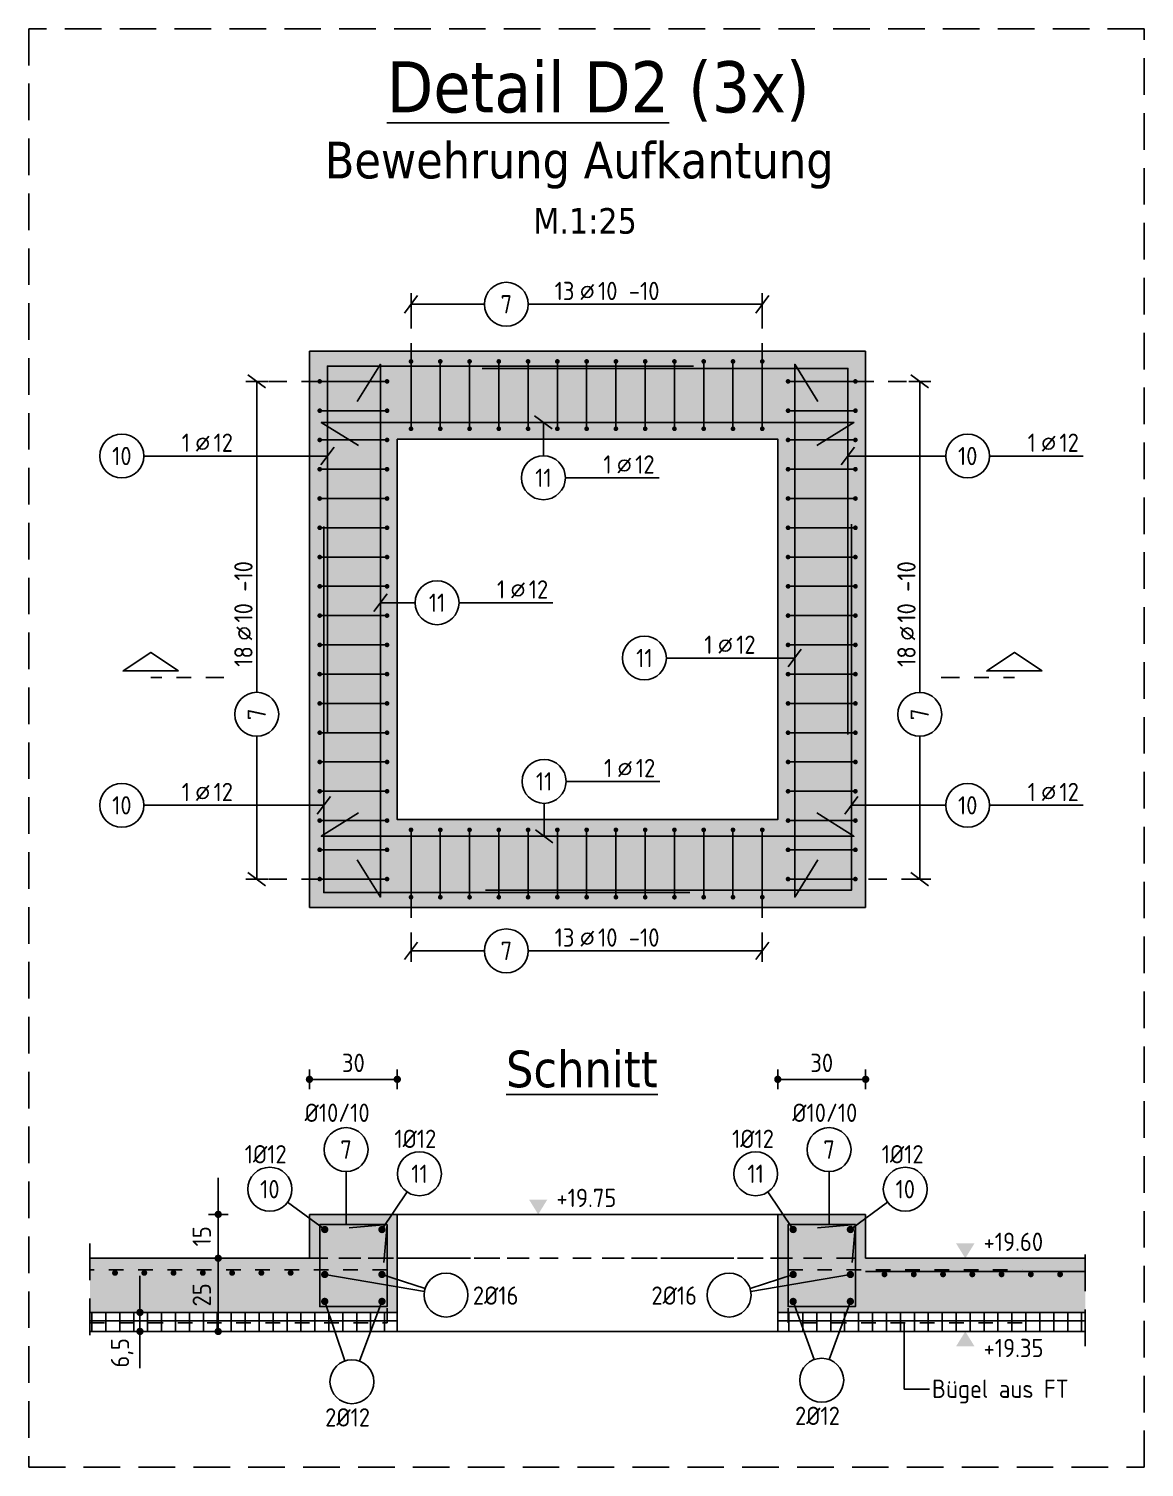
# Model space of a CAD drawing. Extents: x -25 to 84, y -4 to 31.
# Drawn here: x -24.56 to -16.93, y 0.94 to 10.77 of the extents above; entities that cross this region are included whole.
import ezdxf
from ezdxf.enums import TextEntityAlignment as Align

# ---------------------------------------------------------------- set-up
doc = ezdxf.new("R2010")
doc.units = 0
doc.header["$LTSCALE"] = 0.5
doc.header["$PDSIZE"] = 0.15
for name, pattern in [('AUSGEZOGEN', [1000.01, 1000, 0.01]), ('DASHDOTSMALL', [1.05, 0.5, -0.25, 0.05, -0.25]), ('DASHED', [0.75, 0.5, -0.25]), ('DOT', [0.175, 0.05, -0.125]), ('HIDDEN', [0.375, 0.25, -0.125]), ('HIDDEN2', [0.187, 0.125, -0.062]), ('STRICHLINIE', [0.75, 0.5, -0.25]), ('STRICHPUNKT2', [0.55, 0.25, -0.125, 0.05, -0.125]), ('VERDECKT', [0.375, 0.25, -0.125])]:
    doc.linetypes.add(name, pattern=pattern)
for name, color, linetype in [('BETON', 7, 'Continuous'), ('DETAIL', 7, 'Continuous'), ('DRUEBER', 7, 'Continuous'), ('grau_mittel', 7, 'Continuous'), ('Halbfertigteile', 7, 'Continuous'), ('HILFE', 7, 'Continuous'), ('koten', 7, 'Continuous'), ('MASSE', 7, 'Continuous'), ('OBJEKT', 7, 'Continuous'), ('RND', 7, 'Continuous'), ('SCHNITTE', 7, 'Continuous'), ('TEXT', 7, 'Continuous'), ('VERDECKT', 7, 'Continuous')]:
    doc.layers.add(name, color=color, linetype=linetype)
doc.styles.add('helv', font='tahoma.ttf')
doc.styles.add('txt', font='isocp.shx')
doc.dimstyles.new('DOT_I', dxfattribs={"dimscale": 0.5, "dimtxt": 0.25, "dimasz": 0.25, "dimexe": 0.1, "dimexo": 0.3, "dimgap": 0.1, "dimtad": 1, "dimdec": 3, "dimzin": 3, "dimtxsty": 'txt', "dimblk": 'DOT', "dimblk1": 'DOT', "dimblk2": 'DOT', "dimsah": 1, "dimcen": 0.1, "dimse1": 1, "dimse2": 1, "dimazin": 0, "dimtfac": 1, "dimtdec": 4, "dimtix": 1, "dimtmove": 2, "dimatfit": 3, "dimfxl": 0, "dimtvp": 1, "dimtolj": 1, "dimtzin": 0, "dimarcsym": 0})

# ---------------------------------------------------------------- blocks, each defined once
blk = doc.blocks.new('okrd_o')
at = {"layer": 'koten', "color": 7, "linetype": 'Continuous'}
blk.add_solid([(-0.125, 0.202), (0.125, 0.202), (0, 0)], dxfattribs=at)
at = {"layer": 'koten', "style": 'txt'}
blk.add_attdef('OKRD', (0.25, 0.1), '', height=0.25, dxfattribs=at)
blk = doc.blocks.new('DOT')
at = {"layer": 'MASSE', "color": 7, "linetype": 'Continuous'}
for p, q in [((0, 0), (-1, 0)), ((0, 0.54), (0, -0.54))]:
    blk.add_line(p, q, dxfattribs=at)
at = {"layer": 'MASSE', "color": 7, "linetype": 'Continuous', "const_width": 0.2}
blk.add_lwpolyline([(-0.1, 0, 1), (0.1, 0, 1)], format="xyb", close=True, dxfattribs=at)
blk = doc.blocks.new('*D106')
at = {"layer": 'Defpoints', "color": 0, "linetype": 'AUSGEZOGEN', "transparency": 16777216}
for p in [(-23.2609, 2.3708), (-23.2609, 1.8708), (-23.2609, 1.8708)]:
    blk.add_point(p, dxfattribs=at)
at = {"layer": 'MASSE', "color": 0, "linetype": 'AUSGEZOGEN', "lineweight": -2, "transparency": 16777216}
blk.add_line((-23.2609, 2.2458), (-23.2609, 1.9958), dxfattribs=at)
at = {"layer": 'MASSE', "color": 0, "linetype": 'AUSGEZOGEN', "lineweight": -2, "transparency": 16777216, "xscale": 0.125, "yscale": 0.125, "zscale": 0.125}
for p, rotation in [((-23.2609, 2.3708), 90), ((-23.2609, 1.8708), 270)]:
    blk.add_blockref('DOT', p, dxfattribs=dict(at, rotation=rotation))
at = {"layer": 'MASSE', "color": 0, "linetype": 'AUSGEZOGEN', "transparency": 16777216, "insert": (-23.3734, 2.1208), "char_height": 0.125, "attachment_point": 5, "rotation": 90, "style": 'txt'}
blk.add_mtext('\\A1;25', dxfattribs=at)
blk = doc.blocks.new('*D107')
at = {"layer": 'Defpoints', "color": 0, "linetype": 'AUSGEZOGEN', "transparency": 16777216}
for p in [(-23.2609, 2.6708), (-23.2609, 2.6708), (-23.2609, 2.3708)]:
    blk.add_point(p, dxfattribs=at)
at = {"layer": 'MASSE', "color": 0, "linetype": 'AUSGEZOGEN', "lineweight": -2, "transparency": 16777216}
for p, q in [((-23.2609, 2.7958), (-23.2609, 2.9208)), ((-23.2609, 2.3708), (-23.2609, 2.6708)), ((-23.2609, 2.2458), (-23.2609, 2.1208))]:
    blk.add_line(p, q, dxfattribs=at)
at = {"layer": 'MASSE', "color": 0, "linetype": 'AUSGEZOGEN', "lineweight": -2, "transparency": 16777216, "xscale": 0.125, "yscale": 0.125, "zscale": 0.125}
for p, rotation in [((-23.2609, 2.6708), 270), ((-23.2609, 2.3708), 90)]:
    blk.add_blockref('DOT', p, dxfattribs=dict(at, rotation=rotation))
at = {"layer": 'MASSE', "color": 0, "linetype": 'AUSGEZOGEN', "transparency": 16777216, "insert": (-23.3734, 2.5208), "char_height": 0.125, "attachment_point": 5, "rotation": 90, "style": 'txt'}
blk.add_mtext('\\A1;15', dxfattribs=at)
blk = doc.blocks.new('SCHN-2')
at = {"layer": 'SCHNITTE', "color": 6, "linetype": 'Continuous'}
blk.add_lwpolyline([(0.378, 0.088), (0, 0.34), (-0.378, 0.088)], close=True, dxfattribs=at)
at = {"layer": 'SCHNITTE', "color": 1, "linetype": 'DASHDOTSMALL', "style": 'helv'}
blk.add_attdef('SCHN-2', text='', height=0.35, dxfattribs=at).set_placement((0, 0.45), align=Align.CENTER)
blk = doc.blocks.new('*D108')
at = {"layer": 'Defpoints', "color": 0, "linetype": 'AUSGEZOGEN', "transparency": 16777216}
for p in [(-22.6374, 3.5931), (-22.6374, 3.5931), (-22.0374, 3.5931)]:
    blk.add_point(p, dxfattribs=at)
at = {"layer": 'MASSE', "color": 0, "linetype": 'AUSGEZOGEN', "lineweight": -2, "transparency": 16777216}
blk.add_line((-22.1624, 3.5931), (-22.5124, 3.5931), dxfattribs=at)
at = {"layer": 'MASSE', "color": 0, "linetype": 'AUSGEZOGEN', "lineweight": -2, "transparency": 16777216, "xscale": 0.125, "yscale": 0.125, "zscale": 0.125, "rotation": 180}
blk.add_blockref('DOT', (-22.6374, 3.5931), dxfattribs=at)
at = {"layer": 'MASSE', "color": 0, "linetype": 'AUSGEZOGEN', "lineweight": -2, "transparency": 16777216, "xscale": 0.125, "yscale": 0.125, "zscale": 0.125}
blk.add_blockref('DOT', (-22.0374, 3.5931), dxfattribs=at)
at = {"layer": 'MASSE', "color": 0, "linetype": 'AUSGEZOGEN', "transparency": 16777216, "insert": (-22.3374, 3.7056), "char_height": 0.125, "attachment_point": 5, "style": 'txt'}
blk.add_mtext('\\A1;30', dxfattribs=at)
blk = doc.blocks.new('*D109')
at = {"layer": 'Defpoints', "color": 0, "linetype": 'AUSGEZOGEN', "transparency": 16777216}
for p in [(-19.4374, 3.5931), (-19.4374, 3.5931), (-18.8374, 3.5931)]:
    blk.add_point(p, dxfattribs=at)
at = {"layer": 'MASSE', "color": 0, "linetype": 'AUSGEZOGEN', "lineweight": -2, "transparency": 16777216}
blk.add_line((-18.9624, 3.5931), (-19.3124, 3.5931), dxfattribs=at)
at = {"layer": 'MASSE', "color": 0, "linetype": 'AUSGEZOGEN', "lineweight": -2, "transparency": 16777216, "xscale": 0.125, "yscale": 0.125, "zscale": 0.125, "rotation": 180}
blk.add_blockref('DOT', (-19.4374, 3.5931), dxfattribs=at)
at = {"layer": 'MASSE', "color": 0, "linetype": 'AUSGEZOGEN', "lineweight": -2, "transparency": 16777216, "xscale": 0.125, "yscale": 0.125, "zscale": 0.125}
blk.add_blockref('DOT', (-18.8374, 3.5931), dxfattribs=at)
at = {"layer": 'MASSE', "color": 0, "linetype": 'AUSGEZOGEN', "transparency": 16777216, "insert": (-19.1374, 3.7056), "char_height": 0.125, "attachment_point": 5, "style": 'txt'}
blk.add_mtext('\\A1;30', dxfattribs=at)
blk = doc.blocks.new('lei_gre')
at = {"layer": 'RND', "color": 7, "linetype": 'Continuous'}
for p, q in [((-0.09, -0.12), (0.09, 0.12)), ((0, 0.15), (0, -0.15))]:
    blk.add_line(p, q, dxfattribs=at)
blk = doc.blocks.new('RND_LEI')
at = {"layer": 'RND', "color": 7, "linetype": 'Continuous'}
blk.add_line((1.022, 0.066), (1.19, 0.27), dxfattribs=at)
for centre, radius in [((0, 0), 0.3), ((1.106, 0.168), 0.075)]:
    blk.add_circle(centre, radius, dxfattribs=at)
at = {"layer": 'RND', "color": 7, "linetype": 'Continuous', "style": 'txt'}
blk.add_attdef('ANZ', text='', height=0.25, dxfattribs=at).set_placement((0.931, 0.057), align=Align.RIGHT)
for tag, p in [('DUM', (1.253, 0.057)), ('ABSTD', (1.674, 0.057)), ('POSTXT', (0.374, -0.327))]:
    blk.add_attdef(tag, p, '', height=0.25, dxfattribs=at)
blk.add_attdef('POSL', text='', height=0.25, dxfattribs=at).set_placement((0, 0), align=Align.MIDDLE)
blk = doc.blocks.new('RND_HIN')
at = {"layer": 'RND', "color": 7, "linetype": 'Continuous'}
blk.add_circle((0, 0), 0.3, dxfattribs=at)
at = {"layer": 'RND', "color": 7, "linetype": 'Continuous', "style": 'txt'}
blk.add_attdef('POSI', text='', height=0.25, dxfattribs=at).set_placement((0, 0), align=Align.MIDDLE)
blk = doc.blocks.new('*D110')
at = {"layer": 'Defpoints', "color": 0, "linetype": 'AUSGEZOGEN', "transparency": 16777216}
for p in [(-23.7955, 2.0008), (-23.7955, 2.0008), (-23.7955, 1.8708)]:
    blk.add_point(p, dxfattribs=at)
at = {"layer": 'MASSE', "color": 0, "linetype": 'AUSGEZOGEN', "lineweight": -2, "transparency": 16777216}
for p, q in [((-23.7955, 2.1258), (-23.7955, 2.2508)), ((-23.7955, 1.8708), (-23.7955, 2.0008)), ((-23.7955, 1.7458), (-23.7955, 1.6208))]:
    blk.add_line(p, q, dxfattribs=at)
at = {"layer": 'MASSE', "color": 0, "linetype": 'AUSGEZOGEN', "lineweight": -2, "transparency": 16777216, "xscale": 0.125, "yscale": 0.125, "zscale": 0.125}
for p, rotation in [((-23.7955, 2.0008), 270), ((-23.7955, 1.8708), 90)]:
    blk.add_blockref('DOT', p, dxfattribs=dict(at, rotation=rotation))
at = {"layer": 'MASSE', "color": 0, "linetype": 'AUSGEZOGEN', "transparency": 16777216, "insert": (-23.9173, 1.7244), "char_height": 0.125, "attachment_point": 5, "rotation": 90, "style": 'txt'}
blk.add_mtext('\\A1;6,5', dxfattribs=at)

msp = doc.modelspace()

# ---------------------------------------------------------------- hatches: boundary and pattern name
at = {"layer": 'grau_mittel'}
h = msp.add_hatch(color=61, dxfattribs=at)
h.paths.add_polyline_path([(-18.8374, 4.7674), (-18.8374, 8.5674), (-22.6374, 8.5674), (-22.6374, 4.7674)])
h.paths.add_polyline_path([(-19.4374, 5.3674), (-19.4374, 7.9674), (-22.0374, 7.9674), (-22.0374, 5.3674)], flags=16)
h = msp.add_hatch(color=61, dxfattribs=at)
h.paths.add_polyline_path([(-24.1374, 2.0008), (-22.0374, 2.0008), (-22.0374, 2.6708), (-22.6374, 2.6708), (-22.6374, 2.3708), (-24.1374, 2.3708)])
h.paths.add_polyline_path([(-19.4374, 2.0008), (-17.3374, 2.0008), (-17.3374, 2.3708), (-18.8374, 2.3708), (-18.8374, 2.6708), (-19.4374, 2.6708)])
at = {"layer": 'Halbfertigteile', "linetype": 'AUSGEZOGEN', "transparency": 33554687}
h = msp.add_hatch(dxfattribs=at)
h.set_pattern_fill('ANSI37', color=171, scale=0.03, angle=135, style=0)
h.set_pattern_definition([(180, (-36.12589, -12.34498), (-7e-18, -0.09525), []), (270, (-36.12589, -12.34498), (0.09525, -2e-17), [])])
h.paths.add_polyline_path([(-22.0374, 2.0008), (-24.1374, 2.0008), (-24.1374, 1.8708), (-22.0374, 1.8708)])
h.paths.add_polyline_path([(-17.3374, 2.0008), (-19.4374, 2.0008), (-19.4374, 1.8708), (-17.3374, 1.8708)])

# ---------------------------------------------------------------- linework, layer by layer
at = {"layer": 'BETON', "color": 6, "linetype": 'AUSGEZOGEN'}
for p, q in [((-18.8374, 8.5674), (-22.6374, 8.5674)), ((-22.6374, 8.5674), (-22.6374, 4.7674)), ((-18.8374, 4.7674), (-18.8374, 8.5674)), ((-22.6374, 4.7674), (-18.8374, 4.7674)), ((-22.6374, 2.6708), (-22.0374, 2.6708)), ((-22.6374, 2.3708), (-22.6374, 2.6708)), ((-22.0374, 2.6708), (-22.0374, 1.8708)), ((-19.4374, 2.6708), (-18.8374, 2.6708)), ((-19.4374, 2.6708), (-19.4374, 1.8708)), ((-18.8374, 2.6708), (-18.8374, 2.3708)), ((-24.1374, 2.3708), (-22.6374, 2.3708)), ((-17.3374, 2.3708), (-18.8374, 2.3708)), ((-24.1374, 2.0008), (-22.0374, 2.0008)), ((-17.3374, 2.0008), (-19.4374, 2.0008)), ((-24.1374, 1.8708), (-22.0374, 1.8708)), ((-19.4374, 1.8708), (-17.3374, 1.8708))]:
    msp.add_line(p, q, dxfattribs=at)
msp.add_lwpolyline([(-22.0374, 7.9674), (-19.4374, 7.9674), (-19.4374, 5.3674), (-22.0374, 5.3674)], close=True, dxfattribs=at)
at = {"layer": 'DETAIL', "color": 102, "linetype": 'STRICHLINIE'}
msp.add_lwpolyline([(-24.5553, 10.7699), (-24.5553, 0.9433), (-16.9339, 0.9433), (-16.9339, 10.7699)], close=True, dxfattribs=at)
at = {"layer": 'DRUEBER', "color": 7, "linetype": 'DOT'}
msp.add_line((-22.6374, 2.3708), (-18.8374, 2.3708), dxfattribs=at)
at = {"layer": 'HILFE', "color": 102, "linetype": 'DASHED'}
for p, q in [((-24.1374, 2.4708), (-24.1374, 1.7708)), ((-17.3374, 1.7708), (-17.3374, 2.4708))]:
    msp.add_line(p, q, dxfattribs=at)
at = {"layer": 'HILFE', "color": 102, "linetype": 'AUSGEZOGEN'}
for p, q in [((-18.5741, 1.4773), (-18.5741, 1.9308)), ((-18.4018, 1.4773), (-18.5741, 1.4773))]:
    msp.add_line(p, q, dxfattribs=at)
at = {"layer": 'OBJEKT', "color": 7, "linetype": 'AUSGEZOGEN'}
for p, q in [((-22.0374, 2.6708), (-19.4374, 2.6708)), ((-22.0374, 1.8708), (-19.4374, 1.8708))]:
    msp.add_line(p, q, dxfattribs=at)
at = {"layer": 'RND', "color": 7, "linetype": 'AUSGEZOGEN'}
for p, q in [((-21.9437, 8.8879), (-21.4424, 8.8879)), ((-21.1424, 8.8879), (-19.5437, 8.8879)), ((-22.9977, 6.2369), (-22.9977, 8.361)), ((-18.4675, 6.2363), (-18.4675, 8.361)), ((-23.7694, 7.8512), (-23.1294, 7.8512)), ((-17.99, 7.8512), (-17.35, 7.8512)), ((-20.8888, 7.7025), (-20.2488, 7.7025)), ((-21.6157, 6.849), (-20.9757, 6.849)), ((-20.199, 6.4713), (-19.559, 6.4713)), ((-22.9977, 4.961), (-22.9977, 5.9369)), ((-18.4675, 4.961), (-18.4675, 5.9363)), ((-20.8842, 5.6283), (-20.2442, 5.6283)), ((-23.7694, 5.4651), (-23.1294, 5.4651)), ((-17.99, 5.4651), (-17.35, 5.4651)), ((-21.9437, 4.4708), (-21.4424, 4.4708)), ((-21.1424, 4.4708), (-19.5437, 4.4708))]:
    msp.add_line(p, q, dxfattribs=at)
at = {"layer": 'RND', "color": 102, "linetype": 'VERDECKT'}
for p, q in [((-21.9437, 8.4974), (-21.9437, 8.8879)), ((-19.5437, 8.4974), (-19.5437, 8.8879)), ((-22.5674, 8.361), (-22.9977, 8.361)), ((-18.9074, 8.361), (-18.4675, 8.361)), ((-22.5674, 4.961), (-22.9977, 4.961)), ((-18.4675, 4.961), (-18.9074, 4.961)), ((-21.9437, 4.4708), (-21.9437, 4.8374)), ((-19.5437, 4.4708), (-19.5437, 4.8374))]:
    msp.add_line(p, q, dxfattribs=at)
at = {"layer": 'RND', "color": 102, "linetype": 'AUSGEZOGEN'}
for p, q in [((-21.0388, 7.8525), (-21.0388, 8.0812)), ((-23.1294, 7.8512), (-22.5145, 7.8512)), ((-18.29, 7.8512), (-18.9585, 7.8512)), ((-21.9157, 6.849), (-22.1526, 6.849)), ((-19.3222, 6.4713), (-19.559, 6.4713)), ((-23.1294, 5.4651), (-22.5396, 5.4651)), ((-21.0342, 5.4783), (-21.0342, 5.2537)), ((-18.29, 5.4651), (-18.9351, 5.4651)), ((-22.3874, 2.9632), (-22.3874, 2.6008)), ((-19.0873, 2.9632), (-19.0873, 2.6008)), ((-22.7873, 2.7538), (-22.5331, 2.5672)), ((-21.9694, 2.8236), (-22.142, 2.5672)), ((-19.5053, 2.8236), (-19.3327, 2.5672)), ((-18.6874, 2.7538), (-18.9416, 2.5672)), ((-21.8524, 2.1445), (-22.5331, 2.26)), ((-21.8473, 2.1653), (-22.142, 2.26)), ((-19.6274, 2.1653), (-19.3327, 2.26)), ((-19.6223, 2.1445), (-18.9416, 2.26)), ((-22.3956, 1.6693), (-22.5331, 2.0759)), ((-22.2949, 1.6677), (-22.142, 2.0759)), ((-19.1886, 1.6788), (-19.3327, 2.0759)), ((-19.0862, 1.6787), (-18.9416, 2.0759))]:
    msp.add_line(p, q, dxfattribs=at)
at = {"layer": 'RND', "color": 1, "linetype": 'AUSGEZOGEN'}
for points in [[(-22.5145, 5.9657), (-22.5145, 8.4657), (-20.0145, 8.4657)], [(-22.3116, 8.2242), (-22.1526, 8.4786), (-22.1526, 4.8386), (-22.3116, 5.0929)], [(-21.9437, 8.4974), (-21.9437, 8.0374)], [(-21.7437, 8.4974), (-21.7437, 8.0374)], [(-21.5437, 8.4974), (-21.5437, 8.0374)], [(-21.3437, 8.4974), (-21.3437, 8.0374)], [(-21.1437, 8.4974), (-21.1437, 8.0374)], [(-20.9437, 8.4974), (-20.9437, 8.0374)], [(-20.7437, 8.4974), (-20.7437, 8.0374)], [(-20.5437, 8.4974), (-20.5437, 8.0374)], [(-20.3437, 8.4974), (-20.3437, 8.0374)], [(-20.1437, 8.4974), (-20.1437, 8.0374)], [(-19.9437, 8.4974), (-19.9437, 8.0374)], [(-19.7437, 8.4974), (-19.7437, 8.0374)], [(-19.5437, 8.4974), (-19.5437, 8.0374)], [(-19.1631, 8.2242), (-19.3222, 8.4786), (-19.3222, 4.8386), (-19.1631, 5.0929)], [(-22.5674, 8.361), (-22.1074, 8.361)], [(-18.9585, 5.9499), (-18.9585, 8.4499), (-21.4585, 8.4499)], [(-18.9074, 8.361), (-19.3674, 8.361)], [(-22.5674, 8.161), (-22.1074, 8.161)], [(-18.9074, 8.161), (-19.3674, 8.161)], [(-19.1717, 7.9222), (-18.9174, 8.0812), (-22.5574, 8.0812), (-22.303, 7.9222)], [(-22.5674, 7.961), (-22.1074, 7.961)], [(-18.9074, 7.961), (-19.3674, 7.961)], [(-22.5674, 7.761), (-22.1074, 7.761)], [(-18.9074, 7.761), (-19.3674, 7.761)], [(-22.5674, 7.561), (-22.1074, 7.561)], [(-18.9074, 7.561), (-19.3674, 7.561)], [(-18.9351, 7.385), (-18.9351, 4.885), (-21.4351, 4.885)], [(-22.5674, 7.361), (-22.1074, 7.361)], [(-22.5396, 7.3692), (-22.5396, 4.8692), (-20.0396, 4.8692)], [(-18.9074, 7.361), (-19.3674, 7.361)], [(-22.5674, 7.161), (-22.1074, 7.161)], [(-18.9074, 7.161), (-19.3674, 7.161)], [(-22.5674, 6.961), (-22.1074, 6.961)], [(-18.9074, 6.961), (-19.3674, 6.961)], [(-22.5674, 6.761), (-22.1074, 6.761)], [(-18.9074, 6.761), (-19.3674, 6.761)], [(-22.5674, 6.561), (-22.1074, 6.561)], [(-18.9074, 6.561), (-19.3674, 6.561)], [(-22.5674, 6.361), (-22.1074, 6.361)], [(-18.9074, 6.361), (-19.3674, 6.361)], [(-22.5674, 6.161), (-22.1074, 6.161)], [(-18.9074, 6.161), (-19.3674, 6.161)], [(-22.5674, 5.961), (-22.1074, 5.961)], [(-18.9074, 5.961), (-19.3674, 5.961)], [(-22.5674, 5.761), (-22.1074, 5.761)], [(-18.9074, 5.761), (-19.3674, 5.761)], [(-22.5674, 5.561), (-22.1074, 5.561)], [(-18.9074, 5.561), (-19.3674, 5.561)], [(-19.1717, 5.4127), (-18.9174, 5.2537), (-22.5574, 5.2537), (-22.303, 5.4127)], [(-22.5674, 5.361), (-22.1074, 5.361)], [(-18.9074, 5.361), (-19.3674, 5.361)], [(-21.9437, 4.8374), (-21.9437, 5.2974)], [(-21.7437, 4.8374), (-21.7437, 5.2974)], [(-21.5437, 4.8374), (-21.5437, 5.2974)], [(-21.3437, 4.8374), (-21.3437, 5.2974)], [(-21.1437, 4.8374), (-21.1437, 5.2974)], [(-20.9437, 4.8374), (-20.9437, 5.2974)], [(-20.7437, 4.8374), (-20.7437, 5.2974)], [(-20.5437, 4.8374), (-20.5437, 5.2974)], [(-20.3437, 4.8374), (-20.3437, 5.2974)], [(-20.1437, 4.8374), (-20.1437, 5.2974)], [(-19.9437, 4.8374), (-19.9437, 5.2974)], [(-19.7437, 4.8374), (-19.7437, 5.2974)], [(-19.5437, 4.8374), (-19.5437, 5.2974)], [(-22.5674, 5.161), (-22.1074, 5.161)], [(-18.9074, 5.161), (-19.3674, 5.161)], [(-22.5674, 4.961), (-22.1074, 4.961)], [(-18.9074, 4.961), (-19.3674, 4.961)], [(-22.3664, 2.5781), (-22.1074, 2.6008), (-22.1074, 2.0408), (-22.5674, 2.0408), (-22.5674, 2.6008), (-22.1074, 2.6008), (-22.13, 2.3417)], [(-19.1664, 2.5781), (-18.9074, 2.6008), (-18.9074, 2.0408), (-19.3674, 2.0408), (-19.3674, 2.6008), (-18.9074, 2.6008), (-18.93, 2.3417)], [(-18.8374, 2.2808), (-17.3374, 2.2808)]]:
    msp.add_lwpolyline(points, dxfattribs=at)
at = {"layer": 'RND', "color": 7, "linetype": 'AUSGEZOGEN'}
for points, const_width in [([(-21.9357, 8.4974, 1), (-21.9517, 8.4974, 1)], 0.016), ([(-21.7357, 8.4974, 1), (-21.7517, 8.4974, 1)], 0.016), ([(-21.5357, 8.4974, 1), (-21.5517, 8.4974, 1)], 0.016), ([(-21.3357, 8.4974, 1), (-21.3517, 8.4974, 1)], 0.016), ([(-21.1357, 8.4974, 1), (-21.1517, 8.4974, 1)], 0.016), ([(-20.9357, 8.4974, 1), (-20.9517, 8.4974, 1)], 0.016), ([(-20.7357, 8.4974, 1), (-20.7517, 8.4974, 1)], 0.016), ([(-20.5357, 8.4974, 1), (-20.5517, 8.4974, 1)], 0.016), ([(-20.3357, 8.4974, 1), (-20.3517, 8.4974, 1)], 0.016), ([(-20.1357, 8.4974, 1), (-20.1517, 8.4974, 1)], 0.016), ([(-19.9357, 8.4974, 1), (-19.9517, 8.4974, 1)], 0.016), ([(-19.7357, 8.4974, 1), (-19.7517, 8.4974, 1)], 0.016), ([(-19.5357, 8.4974, 1), (-19.5517, 8.4974, 1)], 0.016), ([(-22.5674, 8.353, 1), (-22.5674, 8.369, 1)], 0.016), ([(-22.1074, 8.353, 1), (-22.1074, 8.369, 1)], 0.016), ([(-19.3674, 8.353, -1), (-19.3674, 8.369, -1)], 0.016), ([(-18.9074, 8.353, -1), (-18.9074, 8.369, -1)], 0.016), ([(-22.5674, 8.153, 1), (-22.5674, 8.169, 1)], 0.016), ([(-22.1074, 8.153, 1), (-22.1074, 8.169, 1)], 0.016), ([(-19.3674, 8.153, -1), (-19.3674, 8.169, -1)], 0.016), ([(-18.9074, 8.153, -1), (-18.9074, 8.169, -1)], 0.016), ([(-22.5674, 7.953, 1), (-22.5674, 7.969, 1)], 0.016), ([(-22.1074, 7.953, 1), (-22.1074, 7.969, 1)], 0.016), ([(-21.9357, 8.0374, 1), (-21.9517, 8.0374, 1)], 0.016), ([(-21.7357, 8.0374, 1), (-21.7517, 8.0374, 1)], 0.016), ([(-21.5357, 8.0374, 1), (-21.5517, 8.0374, 1)], 0.016), ([(-21.3357, 8.0374, 1), (-21.3517, 8.0374, 1)], 0.016), ([(-21.1357, 8.0374, 1), (-21.1517, 8.0374, 1)], 0.016), ([(-20.9357, 8.0374, 1), (-20.9517, 8.0374, 1)], 0.016), ([(-20.7357, 8.0374, 1), (-20.7517, 8.0374, 1)], 0.016), ([(-20.5357, 8.0374, 1), (-20.5517, 8.0374, 1)], 0.016), ([(-20.3357, 8.0374, 1), (-20.3517, 8.0374, 1)], 0.016), ([(-20.1357, 8.0374, 1), (-20.1517, 8.0374, 1)], 0.016), ([(-19.9357, 8.0374, 1), (-19.9517, 8.0374, 1)], 0.016), ([(-19.7357, 8.0374, 1), (-19.7517, 8.0374, 1)], 0.016), ([(-19.5357, 8.0374, 1), (-19.5517, 8.0374, 1)], 0.016), ([(-19.3674, 7.953, -1), (-19.3674, 7.969, -1)], 0.016), ([(-18.9074, 7.953, -1), (-18.9074, 7.969, -1)], 0.016), ([(-22.5674, 7.753, 1), (-22.5674, 7.769, 1)], 0.016), ([(-22.1074, 7.753, 1), (-22.1074, 7.769, 1)], 0.016), ([(-19.3674, 7.753, -1), (-19.3674, 7.769, -1)], 0.016), ([(-18.9074, 7.753, -1), (-18.9074, 7.769, -1)], 0.016), ([(-22.5674, 7.553, 1), (-22.5674, 7.569, 1)], 0.016), ([(-22.1074, 7.553, 1), (-22.1074, 7.569, 1)], 0.016), ([(-19.3674, 7.553, -1), (-19.3674, 7.569, -1)], 0.016), ([(-18.9074, 7.553, -1), (-18.9074, 7.569, -1)], 0.016), ([(-22.5674, 7.353, 1), (-22.5674, 7.369, 1)], 0.016), ([(-22.1074, 7.353, 1), (-22.1074, 7.369, 1)], 0.016), ([(-19.3674, 7.353, -1), (-19.3674, 7.369, -1)], 0.016), ([(-18.9074, 7.353, -1), (-18.9074, 7.369, -1)], 0.016), ([(-22.5674, 7.153, 1), (-22.5674, 7.169, 1)], 0.016), ([(-22.1074, 7.153, 1), (-22.1074, 7.169, 1)], 0.016), ([(-19.3674, 7.153, -1), (-19.3674, 7.169, -1)], 0.016), ([(-18.9074, 7.153, -1), (-18.9074, 7.169, -1)], 0.016), ([(-22.5674, 6.953, 1), (-22.5674, 6.969, 1)], 0.016), ([(-22.1074, 6.953, 1), (-22.1074, 6.969, 1)], 0.016), ([(-19.3674, 6.953, -1), (-19.3674, 6.969, -1)], 0.016), ([(-18.9074, 6.953, -1), (-18.9074, 6.969, -1)], 0.016), ([(-22.5674, 6.753, 1), (-22.5674, 6.769, 1)], 0.016), ([(-22.1074, 6.753, 1), (-22.1074, 6.769, 1)], 0.016), ([(-19.3674, 6.753, -1), (-19.3674, 6.769, -1)], 0.016), ([(-18.9074, 6.753, -1), (-18.9074, 6.769, -1)], 0.016), ([(-22.5674, 6.553, 1), (-22.5674, 6.569, 1)], 0.016), ([(-22.1074, 6.553, 1), (-22.1074, 6.569, 1)], 0.016), ([(-19.3674, 6.553, -1), (-19.3674, 6.569, -1)], 0.016), ([(-18.9074, 6.553, -1), (-18.9074, 6.569, -1)], 0.016), ([(-22.5674, 6.353, 1), (-22.5674, 6.369, 1)], 0.016), ([(-22.1074, 6.353, 1), (-22.1074, 6.369, 1)], 0.016), ([(-19.3674, 6.353, -1), (-19.3674, 6.369, -1)], 0.016), ([(-18.9074, 6.353, -1), (-18.9074, 6.369, -1)], 0.016), ([(-22.5674, 6.153, 1), (-22.5674, 6.169, 1)], 0.016), ([(-22.1074, 6.153, 1), (-22.1074, 6.169, 1)], 0.016), ([(-19.3674, 6.153, -1), (-19.3674, 6.169, -1)], 0.016), ([(-18.9074, 6.153, -1), (-18.9074, 6.169, -1)], 0.016), ([(-22.5674, 5.953, 1), (-22.5674, 5.969, 1)], 0.016), ([(-22.1074, 5.953, 1), (-22.1074, 5.969, 1)], 0.016), ([(-19.3674, 5.953, -1), (-19.3674, 5.969, -1)], 0.016), ([(-18.9074, 5.953, -1), (-18.9074, 5.969, -1)], 0.016), ([(-22.5674, 5.753, 1), (-22.5674, 5.769, 1)], 0.016), ([(-22.1074, 5.753, 1), (-22.1074, 5.769, 1)], 0.016), ([(-19.3674, 5.753, -1), (-19.3674, 5.769, -1)], 0.016), ([(-18.9074, 5.753, -1), (-18.9074, 5.769, -1)], 0.016), ([(-22.5674, 5.553, 1), (-22.5674, 5.569, 1)], 0.016), ([(-22.1074, 5.553, 1), (-22.1074, 5.569, 1)], 0.016), ([(-19.3674, 5.553, -1), (-19.3674, 5.569, -1)], 0.016), ([(-18.9074, 5.553, -1), (-18.9074, 5.569, -1)], 0.016), ([(-22.5674, 5.353, 1), (-22.5674, 5.369, 1)], 0.016), ([(-22.1074, 5.353, 1), (-22.1074, 5.369, 1)], 0.016), ([(-21.9357, 5.2974, -1), (-21.9517, 5.2974, -1)], 0.016), ([(-21.7357, 5.2974, -1), (-21.7517, 5.2974, -1)], 0.016), ([(-21.5357, 5.2974, -1), (-21.5517, 5.2974, -1)], 0.016), ([(-21.3357, 5.2974, -1), (-21.3517, 5.2974, -1)], 0.016), ([(-21.1357, 5.2974, -1), (-21.1517, 5.2974, -1)], 0.016), ([(-20.9357, 5.2974, -1), (-20.9517, 5.2974, -1)], 0.016), ([(-20.7357, 5.2974, -1), (-20.7517, 5.2974, -1)], 0.016), ([(-20.5357, 5.2974, -1), (-20.5517, 5.2974, -1)], 0.016), ([(-20.3357, 5.2974, -1), (-20.3517, 5.2974, -1)], 0.016), ([(-20.1357, 5.2974, -1), (-20.1517, 5.2974, -1)], 0.016), ([(-19.9357, 5.2974, -1), (-19.9517, 5.2974, -1)], 0.016), ([(-19.7357, 5.2974, -1), (-19.7517, 5.2974, -1)], 0.016), ([(-19.5357, 5.2974, -1), (-19.5517, 5.2974, -1)], 0.016), ([(-19.3674, 5.353, -1), (-19.3674, 5.369, -1)], 0.016), ([(-18.9074, 5.353, -1), (-18.9074, 5.369, -1)], 0.016), ([(-22.5674, 5.153, 1), (-22.5674, 5.169, 1)], 0.016), ([(-22.1074, 5.153, 1), (-22.1074, 5.169, 1)], 0.016), ([(-19.3674, 5.153, -1), (-19.3674, 5.169, -1)], 0.016), ([(-18.9074, 5.153, -1), (-18.9074, 5.169, -1)], 0.016), ([(-22.5674, 4.953, 1), (-22.5674, 4.969, 1)], 0.016), ([(-22.1074, 4.953, 1), (-22.1074, 4.969, 1)], 0.016), ([(-19.3674, 4.953, -1), (-19.3674, 4.969, -1)], 0.016), ([(-18.9074, 4.953, -1), (-18.9074, 4.969, -1)], 0.016), ([(-21.9357, 4.8374, -1), (-21.9517, 4.8374, -1)], 0.016), ([(-21.7357, 4.8374, -1), (-21.7517, 4.8374, -1)], 0.016), ([(-21.5357, 4.8374, -1), (-21.5517, 4.8374, -1)], 0.016), ([(-21.3357, 4.8374, -1), (-21.3517, 4.8374, -1)], 0.016), ([(-21.1357, 4.8374, -1), (-21.1517, 4.8374, -1)], 0.016), ([(-20.9357, 4.8374, -1), (-20.9517, 4.8374, -1)], 0.016), ([(-20.7357, 4.8374, -1), (-20.7517, 4.8374, -1)], 0.016), ([(-20.5357, 4.8374, -1), (-20.5517, 4.8374, -1)], 0.016), ([(-20.3357, 4.8374, -1), (-20.3517, 4.8374, -1)], 0.016), ([(-20.1357, 4.8374, -1), (-20.1517, 4.8374, -1)], 0.016), ([(-19.9357, 4.8374, -1), (-19.9517, 4.8374, -1)], 0.016), ([(-19.7357, 4.8374, -1), (-19.7517, 4.8374, -1)], 0.016), ([(-19.5357, 4.8374, -1), (-19.5517, 4.8374, -1)], 0.016), ([(-22.5456, 2.5672, 1), (-22.5206, 2.5672, 1)], 0.025), ([(-22.1545, 2.5672, 1), (-22.1295, 2.5672, 1)], 0.025), ([(-19.3202, 2.5672, -1), (-19.3452, 2.5672, -1)], 0.025), ([(-18.9291, 2.5672, -1), (-18.9541, 2.5672, -1)], 0.025), ([(-23.9761, 2.2708, 1), (-23.9561, 2.2708, 1)], 0.02), ([(-23.7761, 2.2708, -1), (-23.7561, 2.2708, -1)], 0.02), ([(-23.5761, 2.2708, -1), (-23.5561, 2.2708, -1)], 0.02), ([(-23.3761, 2.2708, -1), (-23.3561, 2.2708, -1)], 0.02), ([(-23.1761, 2.2708, -1), (-23.1561, 2.2708, -1)], 0.02), ([(-22.9761, 2.2708, -1), (-22.9561, 2.2708, -1)], 0.02), ([(-22.7761, 2.2708, -1), (-22.7561, 2.2708, -1)], 0.02), ([(-22.5456, 2.26, 1), (-22.5206, 2.26, 1)], 0.025), ([(-22.1545, 2.26, 1), (-22.1295, 2.26, 1)], 0.025), ([(-19.3202, 2.26, -1), (-19.3452, 2.26, -1)], 0.025), ([(-18.9291, 2.26, -1), (-18.9541, 2.26, -1)], 0.025), ([(-18.6986, 2.2608, 1), (-18.7186, 2.2608, 1)], 0.02), ([(-18.4986, 2.2608, 1), (-18.5186, 2.2608, 1)], 0.02), ([(-18.2986, 2.2608, 1), (-18.3186, 2.2608, 1)], 0.02), ([(-18.0986, 2.2608, 1), (-18.1186, 2.2608, 1)], 0.02), ([(-17.8986, 2.2608, 1), (-17.9186, 2.2608, 1)], 0.02), ([(-17.6986, 2.2608, 1), (-17.7186, 2.2608, 1)], 0.02), ([(-17.4986, 2.2608, -1), (-17.5186, 2.2608, -1)], 0.02), ([(-22.5456, 2.0759, 1), (-22.5206, 2.0759, 1)], 0.025), ([(-22.1545, 2.0759, 1), (-22.1295, 2.0759, 1)], 0.025), ([(-19.3202, 2.0759, -1), (-19.3452, 2.0759, -1)], 0.025), ([(-18.9291, 2.0759, -1), (-18.9541, 2.0759, -1)], 0.025)]:
    msp.add_lwpolyline(points, format="xyb", close=True, dxfattribs=dict(at, const_width=const_width))
at = {"layer": 'RND', "color": 102, "linetype": 'HIDDEN2'}
for points in [[(-24.1374, 1.9308), (-22.1074, 1.9308), (-22.1074, 2.2908), (-24.1374, 2.2908)], [(-17.7674, 1.9308), (-19.3674, 1.9308), (-19.3674, 2.2908), (-17.7674, 2.2908)]]:
    msp.add_lwpolyline(points, dxfattribs=at)
at = {"layer": 'SCHNITTE', "color": 6, "linetype": 'STRICHPUNKT2'}
for p, q in [((-23.2216, 6.339), (-23.7216, 6.339)), ((-18.3207, 6.339), (-17.8207, 6.339))]:
    msp.add_line(p, q, dxfattribs=at)
at = {"layer": 'VERDECKT', "color": 7, "linetype": 'HIDDEN'}
msp.add_line((-22.6374, 2.3708), (-18.8374, 2.3708), dxfattribs=at)

# ---------------------------------------------------------------- block references
at = {"layer": 'koten', "color": 7, "linetype": 'AUSGEZOGEN', "xscale": 0.5, "yscale": 0.5, "zscale": 0.5}
for p, values in [((-21.0747, 2.6707), {'OKRD': '+19.75'}), ((-18.1565, 2.3707), {'OKRD': '+19.60'})]:
    msp.add_blockref('okrd_o', p, dxfattribs=at).add_auto_attribs(values)
at = {"layer": 'koten', "color": 7, "linetype": 'AUSGEZOGEN'}
ref = msp.add_blockref('okrd_o', (-18.1565, 1.8708), dxfattribs=dict(at, xscale=-0.5, yscale=0.5, zscale=0.5, rotation=180))
ref.add_attrib('OKRD', '+19.35', (-18.0315, 1.6953), dxfattribs={"height": 0.125, "style": 'txt'})
at = {"layer": 'RND', "color": 7, "linetype": 'AUSGEZOGEN', "xscale": 0.5, "yscale": 0.5, "zscale": 0.5}
for name, p, values in [('RND_LEI', (-21.2924, 8.8879), {'POSL': '7', 'DUM': '10', 'ANZ': '13', 'ABSTD': '-10'}), ('RND_LEI', (-23.9194, 7.8512), {'POSL': '10', 'DUM': '12', 'ANZ': '1'}), ('RND_LEI', (-18.14, 7.8512), {'POSL': '10', 'DUM': '12', 'ANZ': '1'}), ('RND_LEI', (-21.0388, 7.7025), {'POSL': '11', 'DUM': '12', 'ANZ': '1'}), ('RND_LEI', (-21.7657, 6.849), {'POSL': '11', 'DUM': '12', 'ANZ': '1'}), ('RND_LEI', (-20.349, 6.4713), {'POSL': '11', 'DUM': '12', 'ANZ': '1'}), ('RND_LEI', (-21.0342, 5.6283), {'POSL': '11', 'DUM': '12', 'ANZ': '1'}), ('RND_LEI', (-23.9194, 5.4651), {'POSL': '10', 'DUM': '12', 'ANZ': '1'}), ('RND_LEI', (-18.14, 5.4651), {'POSL': '10', 'DUM': '12', 'ANZ': '1'}), ('RND_LEI', (-21.2924, 4.4708), {'POSL': '7', 'DUM': '10', 'ANZ': '13', 'ABSTD': '-10'}), ('RND_HIN', (-22.3874, 3.1132), {'POSI': '7'}), ('RND_HIN', (-21.8857, 2.948), {'POSI': '11'}), ('RND_HIN', (-22.9082, 2.8426), {'POSI': '10'})]:
    msp.add_blockref(name, p, dxfattribs=at).add_auto_attribs(values)
at = {"layer": 'RND', "color": 7, "linetype": 'AUSGEZOGEN', "yscale": 0.5, "zscale": 0.5}
for name, p, xscale in [('lei_gre', (-21.9437, 8.8879), 0.5), ('lei_gre', (-19.5437, 8.8879), 0.5), ('lei_gre', (-22.5145, 7.8512), 0.5), ('lei_gre', (-18.9585, 7.8512), 0.5), ('lei_gre', (-22.1526, 6.849), 0.5), ('lei_gre', (-19.3222, 6.4713), 0.5), ('lei_gre', (-22.5396, 5.4651), 0.5), ('lei_gre', (-18.9351, 5.4651), 0.5), ('lei_gre', (-21.9437, 4.4708), 0.5), ('lei_gre', (-19.5437, 4.4708), 0.5), ('RND_HIN', (-21.7045, 2.1194), 0.5), ('RND_HIN', (-19.7702, 2.1194), -0.5), ('RND_HIN', (-22.3475, 1.5273), 0.5), ('RND_HIN', (-19.1375, 1.5378), 0.5)]:
    msp.add_blockref(name, p, dxfattribs=dict(at, xscale=xscale))
at = {"layer": 'RND', "color": 7, "linetype": 'AUSGEZOGEN', "xscale": 0.5, "yscale": 0.5, "zscale": 0.5, "rotation": 90}
for p in [(-22.9977, 8.361), (-18.4675, 8.361), (-21.0388, 8.0812), (-21.0342, 5.2537), (-22.9977, 4.961), (-18.4675, 4.961)]:
    msp.add_blockref('lei_gre', p, dxfattribs=at)
for p in [(-22.9977, 6.0869), (-18.4675, 6.0863)]:
    msp.add_blockref('RND_LEI', p, dxfattribs=at).add_auto_attribs({'POSL': '7', 'DUM': '10', 'ANZ': '18', 'ABSTD': '-10'})
at = {"layer": 'RND', "color": 7, "linetype": 'AUSGEZOGEN'}
ref = msp.add_blockref('RND_HIN', (-19.0873, 3.1132), dxfattribs=dict(at, xscale=-0.5, yscale=0.5, zscale=0.5))
ref.add_attrib('POSI', '7', dxfattribs={"color": 7, "linetype": 'Continuous', "height": 0.125, "style": 'txt'}).set_placement((-19.0873, 3.1132), align=Align.MIDDLE)
ref = msp.add_blockref('RND_HIN', (-19.589, 2.948), dxfattribs=dict(at, xscale=-0.5, yscale=0.5, zscale=0.5))
ref.add_attrib('POSI', '11', dxfattribs={"color": 7, "linetype": 'Continuous', "height": 0.125, "style": 'txt'}).set_placement((-19.589, 2.948), align=Align.MIDDLE)
ref = msp.add_blockref('RND_HIN', (-18.5665, 2.8426), dxfattribs=dict(at, xscale=-0.5, yscale=0.5, zscale=0.5))
ref.add_attrib('POSI', '10', dxfattribs={"color": 7, "linetype": 'Continuous', "height": 0.125, "style": 'txt'}).set_placement((-18.5665, 2.8426), align=Align.MIDDLE)
at = {"layer": 'SCHNITTE', "color": 6, "linetype": 'STRICHPUNKT2', "xscale": 0.5, "yscale": 0.5, "zscale": 0.5}
for p in [(-23.7216, 6.339), (-17.8207, 6.339)]:
    msp.add_blockref('SCHN-2', p, dxfattribs=at)

# ---------------------------------------------------------------- texts
at = {"layer": 'TEXT', "color": 5, "linetype": 'AUSGEZOGEN', "style": 'helv'}
msp.add_text('%%UDetail D2%%U (3x)', height=0.35, dxfattribs=at).set_placement((-22.1091, 10.1983))
at = {"layer": 'TEXT', "color": 6, "linetype": 'AUSGEZOGEN', "style": 'helv'}
for s, p in [('Bewehrung Aufkantung', (-22.533, 9.748)), ('%%USchnitt', (-21.2945, 3.5391))]:
    msp.add_text(s, height=0.25, dxfattribs=at).set_placement(p)
at = {"layer": 'TEXT', "color": 1, "linetype": 'AUSGEZOGEN', "style": 'helv'}
msp.add_text('M.1:25', height=0.175, dxfattribs=at).set_placement((-21.1081, 9.3703))
at = {"layer": 'TEXT', "color": 7, "linetype": 'AUSGEZOGEN', "style": 'txt'}
for s, p in [('%%C10/10', (-22.6706, 3.3023)), ('%%C10/10', (-19.3386, 3.3023)), ('1%%C12', (-22.057, 3.1242)), ('1%%C12', (-19.7502, 3.1242)), ('1%%C12', (-23.0796, 3.0189)), ('1%%C12', (-18.7276, 3.0189)), ('2%%C16', (-21.521, 2.0534)), ('2%%C16', (-20.301, 2.0534)), ('Bügel aus FT', (-18.3841, 1.417)), ('2%%C12', (-22.5303, 1.2213)), ('2%%C12', (-19.3202, 1.2318))]:
    msp.add_text(s, height=0.125, dxfattribs=at).set_placement(p)

# ---------------------------------------------------------------- dimensions: what is measured, and where the dimension line sits
at = {"layer": 'MASSE', "color": 7, "linetype": 'AUSGEZOGEN'}
for base, p1, p2, picture, middle in [((-22.6374, 3.5931), (-22.0374, 3.5931), (-22.6374, 3.5931), '*D108', (-22.3374, 3.7056)), ((-19.4374, 3.5931), (-18.8374, 3.5931), (-19.4374, 3.5931), '*D109', (-19.1374, 3.7056))]:
    dim = msp.add_linear_dim(base=base, p1=p1, p2=p2, dimstyle='DOT_I', override={"dimdec": 0, "dimlfac": 50}, dxfattribs=at)
    dim.commit()
    dim.dimension.update_dxf_attribs({"geometry": picture, "text_midpoint": middle})
for base, p2, picture, middle in [((-23.2609, 2.6708), (-23.2609, 2.6708), '*D107', (-23.3734, 2.5208)), ((-23.2609, 1.8708), (-23.2609, 1.8708), '*D106', (-23.3734, 2.1208))]:
    dim = msp.add_linear_dim(base=base, p1=(-23.2609, 2.3708), p2=p2, angle=90, dimstyle='DOT_I', override={"dimdec": 0, "dimlfac": 50}, dxfattribs=at)
    dim.commit()
    dim.dimension.update_dxf_attribs({"geometry": picture, "text_midpoint": middle})
dim = msp.add_linear_dim(base=(-23.7955, 2.0008), p1=(-23.7955, 1.8708), p2=(-23.7955, 2.0008), angle=90, dimstyle='DOT_I', override={"dimdec": 1, "dimlfac": 50}, dxfattribs=at)
dim.commit()
dim.dimension.update_dxf_attribs({"geometry": '*D110', "text_midpoint": (-23.9173, 1.7244), "dimtype": 160})

doc.saveas('drawing.dxf')
